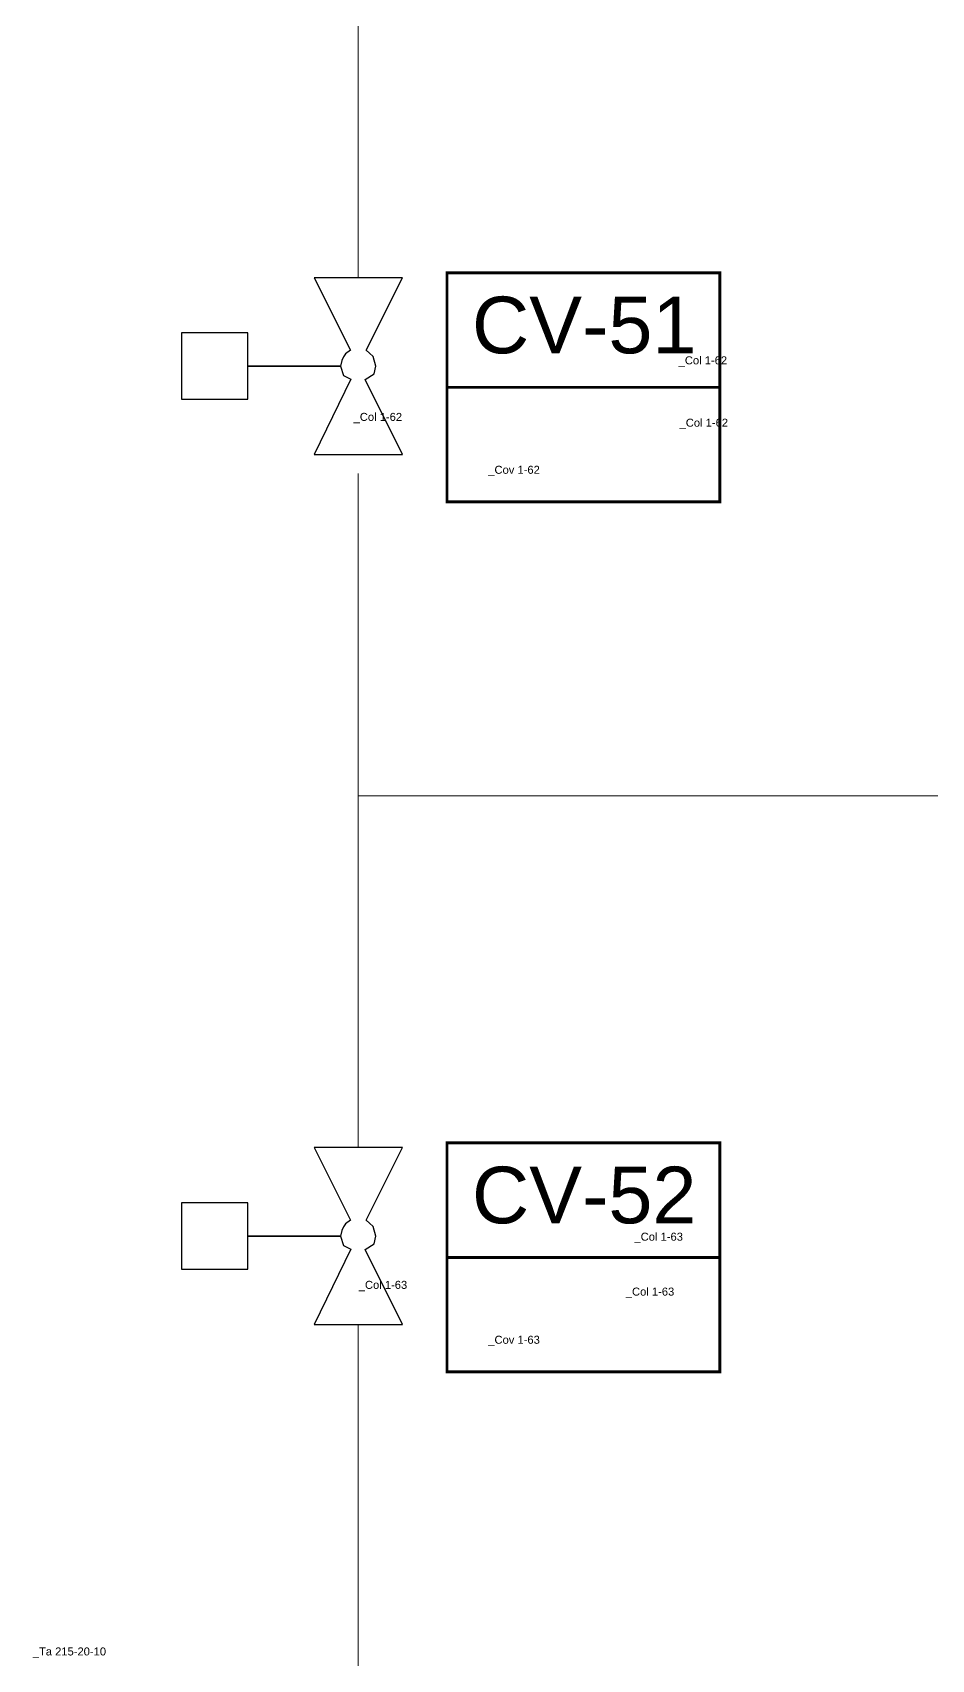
# Model space of a CAD drawing. Header units: millimetres. Extents: x 3560 to 26675, y 33959 to 46412.
# Drawn here: x 6181 to 7529, y 37836 to 40275 of the extents above; entities that cross this region are included whole.
import ezdxf
from ezdxf.enums import TextEntityAlignment as Align

# ---------------------------------------------------------------- set-up
doc = ezdxf.new("R2010")
doc.units = ezdxf.units.MM
for name, color, linetype in [('Ballast', 80, 'Continuous'), ('Control valve', 11, 'Continuous'), ('level alarm', 255, 'Continuous'), ('Object fields', 21, 'Continuous')]:
    doc.layers.add(name, color=color, linetype=linetype)
doc.layers.add('HFO lines', color=13, linetype='Continuous', lineweight=100)
doc.styles.add('Arial', font='arial.ttf', dxfattribs={"height": 50})

msp = doc.modelspace()

# ---------------------------------------------------------------- linework, layer by layer
at = {"layer": 'Control valve'}
for points in [[(6735.5, 39907.5), (6603, 39907.5), (6657.4, 39798.7), (6649.9, 39793.2), (6647, 39789.1), (6644.5, 39783.2), (6642.8, 39775), (6503.7, 39775), (6503.7, 39824.7), (6404.3, 39824.7), (6404.3, 39725.4), (6503.7, 39725.4), (6503.7, 39775), (6642.8, 39775), (6646.9, 39760.8), (6658, 39755.3), (6603, 39642.6), (6735.5, 39642.6), (6679.4, 39754.8), (6693, 39763.2), (6695.8, 39775), (6691.4, 39789.5), (6686.3, 39794.1), (6681.1, 39798.7)], [(6735.5, 38603.2), (6603, 38603.2), (6657.4, 38494.4), (6649.9, 38488.8), (6647, 38484.7), (6644.5, 38478.8), (6642.8, 38470.7), (6503.7, 38470.7), (6503.7, 38520.4), (6404.3, 38520.4), (6404.3, 38421), (6503.7, 38421), (6503.7, 38470.7), (6642.8, 38470.7), (6646.9, 38456.5), (6658, 38450.9), (6603, 38338.2), (6735.5, 38338.2), (6679.4, 38450.4), (6693, 38458.8), (6695.8, 38470.7), (6691.4, 38485.2), (6686.3, 38489.8), (6681.1, 38494.4)]]:
    msp.add_lwpolyline(points, close=True, dxfattribs=at)
at = {"layer": 'HFO lines', "linetype": 'Continuous', "lineweight": 20}
for points in [[(6669.3, 39907.5), (6669.3, 40668.6), (6669.3, 40668.6)], [(6669.3, 39613.9), (6669.3, 38603.2)], [(14217.7, 39130.6), (6669.3, 39130.6)], [(6669.3, 38338.2), (6669.3, 37464.8), (6669.3, 37464.8)]]:
    msp.add_lwpolyline(points, dxfattribs=at)
at = {"layer": 'Object fields', "const_width": 4.38}
for points in [[(7211.4, 39914.8), (6802.3, 39914.8), (6802.3, 39743.1), (7211.4, 39743.1), (7211.4, 39914.8)], [(7211.4, 39743.1), (6802.3, 39743.1), (6802.3, 39571.4), (7211.4, 39571.4), (7211.4, 39743.1)], [(7211.4, 38610.4), (6802.3, 38610.4), (6802.3, 38438.7), (7211.4, 38438.7), (7211.4, 38610.4)], [(7211.4, 38438.7), (6802.3, 38438.7), (6802.3, 38267.1), (7211.4, 38267.1), (7211.4, 38438.7)]]:
    msp.add_lwpolyline(points, dxfattribs=at)

# ---------------------------------------------------------------- texts
at = {"layer": 'Ballast', "linetype": 'Continuous', "style": 'Arial'}
for s, p in [('_Col 1-62', (7149.6, 39777.6)), ('_Col 1-62', (6662.3, 39692.8)), ('_Col 1-62', (7151, 39684.1)), ('_Cov 1-62', (6864.2, 39613.5)), ('_Col 1-63', (7083.4, 38463.7)), ('_Col 1-63', (6670, 38391.5)), ('_Col 1-63', (7070.4, 38381.4)), ('_Cov 1-63', (6864.2, 38309.2))]:
    msp.add_text(s, height=12, dxfattribs=at).set_placement(p)
at = {"layer": 'Ballast', "linetype": 'Continuous', "char_height": 85, "width": 304.767, "attachment_point": 1, "style": 'Arial'}
for s, insert in [('CV-51', (6839.8, 39879.1)), ('CV-52', (6839.8, 38574.7))]:
    msp.add_mtext(s, dxfattribs=dict(at, insert=insert))
at = {"layer": 'level alarm', "linetype": 'Continuous', "style": 'Arial'}
msp.add_text('_Ta 215-20-10', height=12, dxfattribs=at).set_placement((6181.2, 37847.9), align=Align.MIDDLE_LEFT)

doc.saveas('drawing.dxf')
